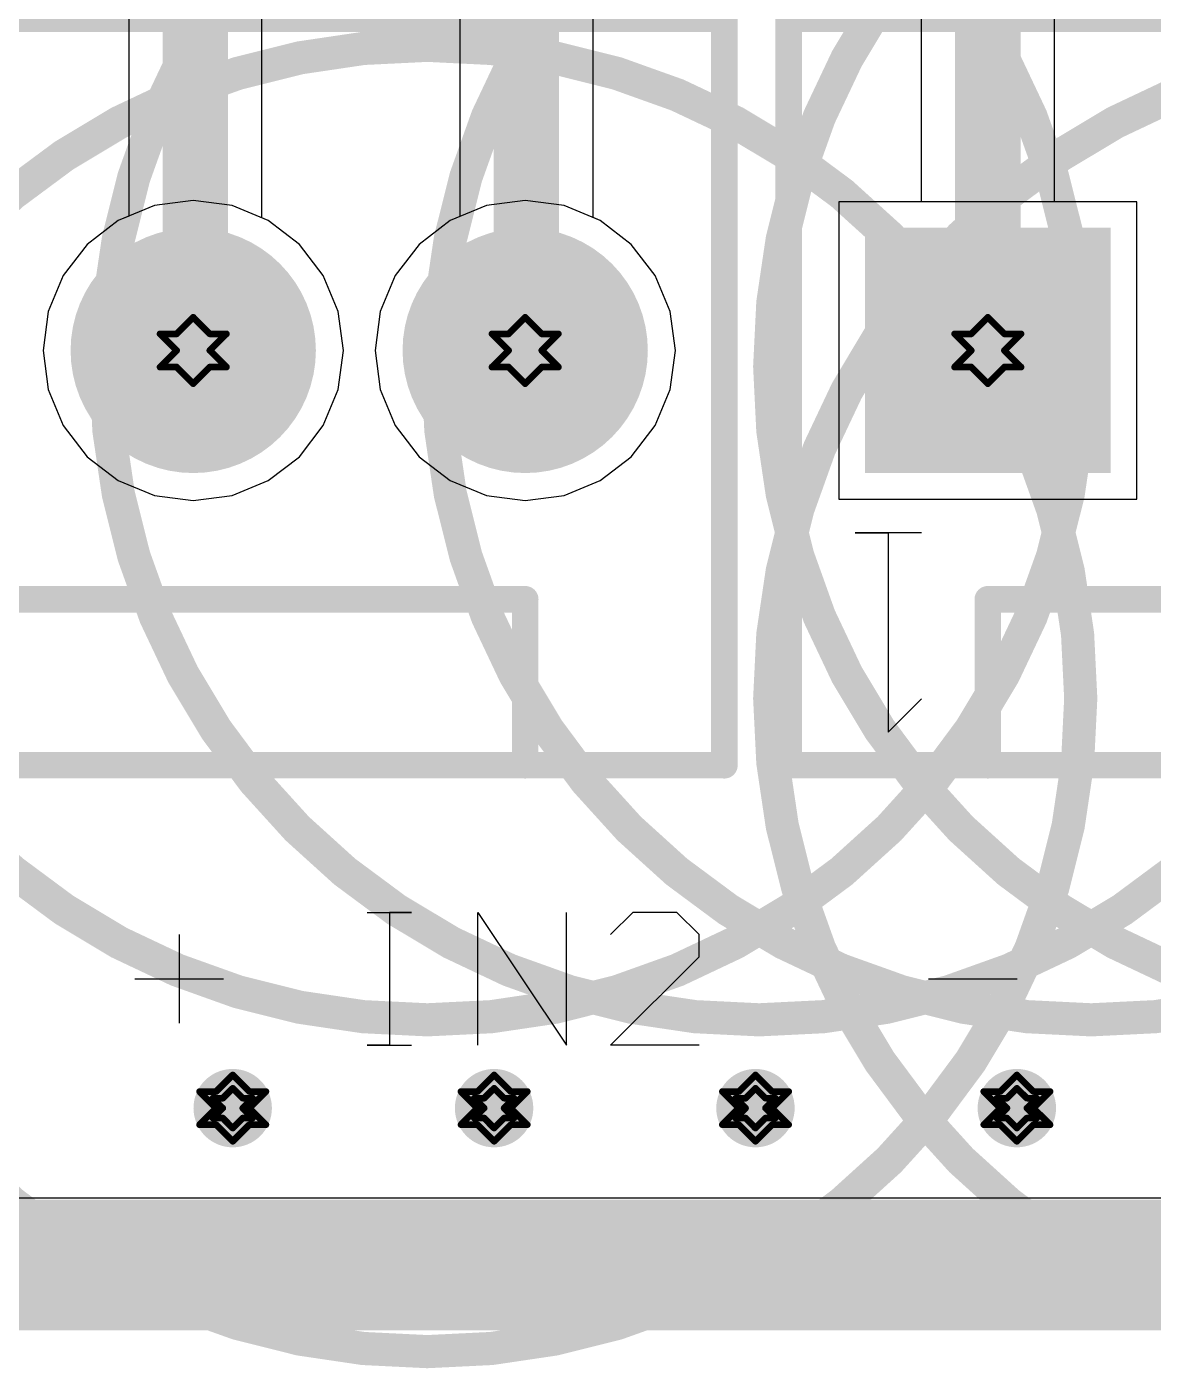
# Model space of a CAD drawing. Header units: millimetres. Extents: x 5 to 399, y 5 to 287.
# Drawn here: x 223.14 to 231.76, y 110.57 to 120.84 of the extents above; entities that cross this region are included whole.
import ezdxf

# ---------------------------------------------------------------- set-up
doc = ezdxf.new("R2010")
doc.units = ezdxf.units.MM
for name, color, linetype in [('BottomLayer', 5, 'Continuous'), ('BottomSolder', 6, 'Continuous'), ('DrillDrawing', 1, 'Continuous'), ('DrillGuide', 244, 'Continuous'), ('KeepOutLayer', 6, 'Continuous'), ('Mechanical2', 216, 'Continuous'), ('Mechanical7', 56, 'Continuous'), ('MidLayer1', 16, 'Continuous'), ('MidLayer2', 76, 'Continuous'), ('MultiLayer', 9, 'Continuous'), ('PadHoleLayer', 156, 'Continuous'), ('TopLayer', 1, 'Continuous'), ('TopOverlay', 2, 'Continuous'), ('TopSolder', 216, 'Continuous'), ('ViaHoleLayer', 16, 'Continuous')]:
    doc.layers.add(name, color=color, linetype=linetype)

# ---------------------------------------------------------------- blocks, each defined once
blk = doc.blocks.new('CON_THT_3P_MTA_100_169')
at = {"layer": 'BottomLayer', "const_width": 0.889}
for points in [[(-5.524, 0, 1), (-4.636, 0, 1)], [(-2.985, 0, 1), (-2.095, 0, 1)]]:
    blk.add_lwpolyline(points, format="xyb", close=True, dxfattribs=at)
at = {"layer": 'BottomLayer'}
blk.add_solid([(-0.889, -0.889), (0.889, -0.889), (-0.889, 0.889), (0.889, 0.889)], dxfattribs=at)
at = {"layer": 'BottomSolder', "const_width": 0.939}
for points in [[(-5.549, 0, 1), (-4.611, 0, 1)], [(-3.009, 0, 1), (-2.071, 0, 1)]]:
    blk.add_lwpolyline(points, format="xyb", close=True, dxfattribs=at)
at = {"layer": 'BottomSolder'}
blk.add_solid([(-0.939, -0.939), (0.939, -0.939), (-0.939, 0.939), (0.939, 0.939)], dxfattribs=at)
at = {"layer": 'MidLayer1', "const_width": 0.889}
for points in [[(-5.524, 0, 1), (-4.636, 0, 1)], [(-2.985, 0, 1), (-2.095, 0, 1)]]:
    blk.add_lwpolyline(points, format="xyb", close=True, dxfattribs=at)
at = {"layer": 'MidLayer1'}
blk.add_solid([(-0.889, -0.889), (0.889, -0.889), (-0.889, 0.889), (0.889, 0.889)], dxfattribs=at)
at = {"layer": 'MidLayer2', "const_width": 0.889}
for points in [[(-5.524, 0, 1), (-4.636, 0, 1)], [(-2.985, 0, 1), (-2.095, 0, 1)]]:
    blk.add_lwpolyline(points, format="xyb", close=True, dxfattribs=at)
at = {"layer": 'MidLayer2'}
blk.add_solid([(-0.889, -0.889), (0.889, -0.889), (-0.889, 0.889), (0.889, 0.889)], dxfattribs=at)
at = {"layer": 'MultiLayer', "const_width": 0.889}
for points in [[(-5.524, 0, 1), (-4.636, 0, 1)], [(-2.985, 0, 1), (-2.095, 0, 1)]]:
    blk.add_lwpolyline(points, format="xyb", close=True, dxfattribs=at)
at = {"layer": 'MultiLayer'}
blk.add_solid([(-0.889, -0.889), (0.889, -0.889), (-0.889, 0.889), (0.889, 0.889)], dxfattribs=at)
at = {"layer": 'PadHoleLayer', "const_width": 0.5}
for points in [[(-5.33, 0, 1), (-4.83, 0, 1)], [(-2.79, 0, 1), (-2.29, 0, 1)], [(-0.25, 0, 1), (0.25, 0, 1)]]:
    blk.add_lwpolyline(points, format="xyb", close=True, dxfattribs=at)
at = {"layer": 'TopLayer', "const_width": 0.889}
for points in [[(-5.524, 0, 1), (-4.636, 0, 1)], [(-2.985, 0, 1), (-2.095, 0, 1)]]:
    blk.add_lwpolyline(points, format="xyb", close=True, dxfattribs=at)
at = {"layer": 'TopLayer'}
blk.add_solid([(-0.889, -0.889), (0.889, -0.889), (-0.889, 0.889), (0.889, 0.889)], dxfattribs=at)
at = {"layer": 'TopOverlay'}
for p, q in [((0.762, 2.921), (0.508, 2.667)), ((0.762, 1.397), (0.762, 2.921)), ((0.508, 1.397), (1.016, 1.397)), ((1.016, 1.397), (0.762, 1.397))]:
    blk.add_line(p, q, dxfattribs=at)
at = {"layer": 'TopOverlay', "const_width": 0.203}
for points in [[(-6.604, 3.175), (-6.604, -2.54)], [(1.524, 3.175), (-6.604, 3.175)], [(-5.08, 3.175), (-5.08, 1.905)], [(0, 3.175), (0, 1.905)], [(1.524, 3.175), (1.524, -2.54)], [(0, 1.905), (-5.08, 1.905)], [(1.524, -2.54), (-6.604, -2.54)]]:
    blk.add_lwpolyline(points, dxfattribs=at)
at = {"layer": 'TopOverlay', "const_width": 0.102}
for points in [[(-6.655, 3.175, 1), (-6.553, 3.175, 1)], [(-6.655, 3.175, 1), (-6.553, 3.175, 1)], [(-5.131, 3.175, 1), (-5.029, 3.175, 1)], [(-0.051, 3.175, 1), (0.051, 3.175, 1)], [(1.473, 3.175, 1), (1.575, 3.175, 1)], [(1.473, 3.175, 1), (1.575, 3.175, 1)], [(-5.131, 1.905, 1), (-5.029, 1.905, 1)], [(-5.131, 1.905, 1), (-5.029, 1.905, 1)], [(-0.051, 1.905, 1), (0.051, 1.905, 1)], [(-0.051, 1.905, 1), (0.051, 1.905, 1)], [(-6.655, -2.54, 1), (-6.553, -2.54, 1)], [(-6.655, -2.54, 1), (-6.553, -2.54, 1)], [(1.473, -2.54, 1), (1.575, -2.54, 1)], [(1.473, -2.54, 1), (1.575, -2.54, 1)]]:
    blk.add_lwpolyline(points, format="xyb", close=True, dxfattribs=at)
at = {"layer": 'TopSolder', "const_width": 0.939}
for points in [[(-5.549, 0, 1), (-4.611, 0, 1)], [(-3.009, 0, 1), (-2.071, 0, 1)]]:
    blk.add_lwpolyline(points, format="xyb", close=True, dxfattribs=at)
at = {"layer": 'TopSolder'}
blk.add_solid([(-0.939, -0.939), (0.939, -0.939), (-0.939, 0.939), (0.939, 0.939)], dxfattribs=at)
blk = doc.blocks.new('CON_THT_3P_MTA_100_170')
at = {"layer": 'BottomLayer', "const_width": 0.889}
for points in [[(-5.524, 0, 1), (-4.636, 0, 1)], [(-2.985, 0, 1), (-2.095, 0, 1)]]:
    blk.add_lwpolyline(points, format="xyb", close=True, dxfattribs=at)
at = {"layer": 'BottomLayer'}
blk.add_solid([(-0.889, -0.889), (0.889, -0.889), (-0.889, 0.889), (0.889, 0.889)], dxfattribs=at)
at = {"layer": 'BottomSolder', "const_width": 0.939}
for points in [[(-5.549, 0, 1), (-4.611, 0, 1)], [(-3.009, 0, 1), (-2.071, 0, 1)]]:
    blk.add_lwpolyline(points, format="xyb", close=True, dxfattribs=at)
at = {"layer": 'BottomSolder'}
blk.add_solid([(-0.939, -0.939), (0.939, -0.939), (-0.939, 0.939), (0.939, 0.939)], dxfattribs=at)
at = {"layer": 'MidLayer1', "const_width": 0.889}
for points in [[(-5.524, 0, 1), (-4.636, 0, 1)], [(-2.985, 0, 1), (-2.095, 0, 1)]]:
    blk.add_lwpolyline(points, format="xyb", close=True, dxfattribs=at)
at = {"layer": 'MidLayer1'}
blk.add_solid([(-0.889, -0.889), (0.889, -0.889), (-0.889, 0.889), (0.889, 0.889)], dxfattribs=at)
at = {"layer": 'MidLayer2', "const_width": 0.889}
for points in [[(-5.524, 0, 1), (-4.636, 0, 1)], [(-2.985, 0, 1), (-2.095, 0, 1)]]:
    blk.add_lwpolyline(points, format="xyb", close=True, dxfattribs=at)
at = {"layer": 'MidLayer2'}
blk.add_solid([(-0.889, -0.889), (0.889, -0.889), (-0.889, 0.889), (0.889, 0.889)], dxfattribs=at)
at = {"layer": 'MultiLayer', "const_width": 0.889}
for points in [[(-5.524, 0, 1), (-4.636, 0, 1)], [(-2.985, 0, 1), (-2.095, 0, 1)]]:
    blk.add_lwpolyline(points, format="xyb", close=True, dxfattribs=at)
at = {"layer": 'MultiLayer'}
blk.add_solid([(-0.889, -0.889), (0.889, -0.889), (-0.889, 0.889), (0.889, 0.889)], dxfattribs=at)
at = {"layer": 'PadHoleLayer', "const_width": 0.5}
for points in [[(-5.33, 0, 1), (-4.83, 0, 1)], [(-2.79, 0, 1), (-2.29, 0, 1)], [(-0.25, 0, 1), (0.25, 0, 1)]]:
    blk.add_lwpolyline(points, format="xyb", close=True, dxfattribs=at)
at = {"layer": 'TopLayer', "const_width": 0.889}
for points in [[(-5.524, 0, 1), (-4.636, 0, 1)], [(-2.985, 0, 1), (-2.095, 0, 1)]]:
    blk.add_lwpolyline(points, format="xyb", close=True, dxfattribs=at)
at = {"layer": 'TopLayer'}
blk.add_solid([(-0.889, -0.889), (0.889, -0.889), (-0.889, 0.889), (0.889, 0.889)], dxfattribs=at)
at = {"layer": 'TopOverlay'}
for p, q in [((0.762, 2.921), (0.508, 2.667)), ((0.762, 1.397), (0.762, 2.921)), ((0.508, 1.397), (1.016, 1.397)), ((1.016, 1.397), (0.762, 1.397))]:
    blk.add_line(p, q, dxfattribs=at)
at = {"layer": 'TopOverlay', "const_width": 0.203}
for points in [[(-6.604, 3.175), (-6.604, -2.54)], [(1.524, 3.175), (-6.604, 3.175)], [(-5.08, 3.175), (-5.08, 1.905)], [(0, 3.175), (0, 1.905)], [(1.524, 3.175), (1.524, -2.54)], [(0, 1.905), (-5.08, 1.905)], [(1.524, -2.54), (-6.604, -2.54)]]:
    blk.add_lwpolyline(points, dxfattribs=at)
at = {"layer": 'TopOverlay', "const_width": 0.102}
for points in [[(-6.655, 3.175, 1), (-6.553, 3.175, 1)], [(-6.655, 3.175, 1), (-6.553, 3.175, 1)], [(-5.131, 3.175, 1), (-5.029, 3.175, 1)], [(-0.051, 3.175, 1), (0.051, 3.175, 1)], [(1.473, 3.175, 1), (1.575, 3.175, 1)], [(1.473, 3.175, 1), (1.575, 3.175, 1)], [(-5.131, 1.905, 1), (-5.029, 1.905, 1)], [(-5.131, 1.905, 1), (-5.029, 1.905, 1)], [(-0.051, 1.905, 1), (0.051, 1.905, 1)], [(-0.051, 1.905, 1), (0.051, 1.905, 1)], [(-6.655, -2.54, 1), (-6.553, -2.54, 1)], [(-6.655, -2.54, 1), (-6.553, -2.54, 1)], [(1.473, -2.54, 1), (1.575, -2.54, 1)], [(1.473, -2.54, 1), (1.575, -2.54, 1)]]:
    blk.add_lwpolyline(points, format="xyb", close=True, dxfattribs=at)
at = {"layer": 'TopSolder', "const_width": 0.939}
for points in [[(-5.549, 0, 1), (-4.611, 0, 1)], [(-3.009, 0, 1), (-2.071, 0, 1)]]:
    blk.add_lwpolyline(points, format="xyb", close=True, dxfattribs=at)
at = {"layer": 'TopSolder'}
blk.add_solid([(-0.939, -0.939), (0.939, -0.939), (-0.939, 0.939), (0.939, 0.939)], dxfattribs=at)

msp = doc.modelspace()

# ---------------------------------------------------------------- linework, layer by layer
at = {"layer": 'BottomLayer'}
for p, q in [((224.113, 119.471), (223.836, 119.357)), ((224.41, 119.511), (224.113, 119.471)), ((224.707, 119.471), (224.41, 119.511)), ((224.984, 119.357), (224.707, 119.471)), ((226.653, 119.471), (226.376, 119.357)), ((226.95, 119.511), (226.653, 119.471)), ((227.247, 119.471), (226.95, 119.511)), ((227.524, 119.357), (227.247, 119.471)), ((231.629, 119.501), (229.351, 119.501)), ((229.351, 119.501), (229.351, 117.223)), ((231.629, 117.223), (231.629, 119.501)), ((223.836, 119.357), (223.598, 119.174)), ((225.222, 119.174), (224.984, 119.357)), ((226.376, 119.357), (226.138, 119.174)), ((227.762, 119.174), (227.524, 119.357)), ((223.598, 119.174), (223.415, 118.936)), ((225.405, 118.936), (225.222, 119.174)), ((226.138, 119.174), (225.955, 118.936)), ((227.945, 118.936), (227.762, 119.174)), ((223.415, 118.936), (223.3, 118.659)), ((225.52, 118.659), (225.405, 118.936)), ((225.955, 118.936), (225.84, 118.659)), ((228.06, 118.659), (227.945, 118.936)), ((223.3, 118.659), (223.261, 118.362)), ((225.559, 118.362), (225.52, 118.659)), ((225.84, 118.659), (225.801, 118.362)), ((228.099, 118.362), (228.06, 118.659)), ((223.261, 118.362), (223.3, 118.064)), ((225.52, 118.064), (225.559, 118.362)), ((225.801, 118.362), (225.84, 118.064)), ((228.06, 118.064), (228.099, 118.362)), ((223.3, 118.064), (223.415, 117.787)), ((225.405, 117.787), (225.52, 118.064)), ((225.84, 118.064), (225.955, 117.787)), ((227.945, 117.787), (228.06, 118.064)), ((223.415, 117.787), (223.598, 117.549)), ((225.222, 117.549), (225.405, 117.787)), ((225.955, 117.787), (226.138, 117.549)), ((227.762, 117.549), (227.945, 117.787)), ((223.598, 117.549), (223.836, 117.367)), ((224.984, 117.367), (225.222, 117.549)), ((226.138, 117.549), (226.376, 117.367)), ((227.524, 117.367), (227.762, 117.549)), ((223.836, 117.367), (224.113, 117.252)), ((224.707, 117.252), (224.984, 117.367)), ((226.376, 117.367), (226.653, 117.252)), ((227.247, 117.252), (227.524, 117.367)), ((224.113, 117.252), (224.41, 117.213)), ((224.41, 117.213), (224.707, 117.252)), ((226.653, 117.252), (226.95, 117.213)), ((226.95, 117.213), (227.247, 117.252)), ((229.351, 117.223), (231.629, 117.223)), ((247.189, 111.872), (198.029, 111.872))]:
    msp.add_line(p, q, dxfattribs=at)
at = {"layer": 'BottomLayer', "const_width": 0.3}
for points in [[(224.562, 112.562, 1), (224.862, 112.562, 1)], [(226.562, 112.562, 1), (226.862, 112.562, 1)], [(228.562, 112.562, 1), (228.862, 112.562, 1)], [(230.562, 112.562, 1), (230.862, 112.562, 1)]]:
    msp.add_lwpolyline(points, format="xyb", close=True, dxfattribs=at)
at = {"layer": 'DrillDrawing', "const_width": 0.0508}
for points in [[(224.283, 118.489), (224.41, 118.616)], [(224.41, 118.616), (224.537, 118.489)], [(226.823, 118.489), (226.95, 118.616)], [(226.95, 118.616), (227.077, 118.489)], [(230.363, 118.489), (230.49, 118.616)], [(230.49, 118.616), (230.617, 118.489)], [(224.156, 118.489), (224.283, 118.362)], [(224.156, 118.489), (224.283, 118.489)], [(224.537, 118.489), (224.664, 118.489)], [(224.537, 118.362), (224.664, 118.489)], [(226.696, 118.489), (226.823, 118.362)], [(226.696, 118.489), (226.823, 118.489)], [(227.077, 118.489), (227.204, 118.489)], [(227.077, 118.362), (227.204, 118.489)], [(230.236, 118.489), (230.363, 118.362)], [(230.236, 118.489), (230.363, 118.489)], [(230.617, 118.489), (230.744, 118.489)], [(230.617, 118.362), (230.744, 118.489)], [(224.156, 118.235), (224.283, 118.362)], [(224.537, 118.362), (224.664, 118.235)], [(226.696, 118.235), (226.823, 118.362)], [(227.077, 118.362), (227.204, 118.235)], [(230.236, 118.235), (230.363, 118.362)], [(230.617, 118.362), (230.744, 118.235)], [(224.156, 118.235), (224.283, 118.235)], [(224.283, 118.235), (224.41, 118.108)], [(224.41, 118.108), (224.537, 118.235)], [(224.537, 118.235), (224.664, 118.235)], [(226.696, 118.235), (226.823, 118.235)], [(226.823, 118.235), (226.95, 118.108)], [(226.95, 118.108), (227.077, 118.235)], [(227.077, 118.235), (227.204, 118.235)], [(230.236, 118.235), (230.363, 118.235)], [(230.363, 118.235), (230.49, 118.108)], [(230.49, 118.108), (230.617, 118.235)], [(230.617, 118.235), (230.744, 118.235)], [(224.585, 112.689), (224.712, 112.816)], [(224.712, 112.816), (224.839, 112.689)], [(226.585, 112.689), (226.712, 112.816)], [(226.712, 112.816), (226.839, 112.689)], [(228.585, 112.689), (228.712, 112.816)], [(228.712, 112.816), (228.839, 112.689)], [(230.585, 112.689), (230.712, 112.816)], [(230.712, 112.816), (230.839, 112.689)], [(224.458, 112.689), (224.585, 112.562)], [(224.458, 112.689), (224.585, 112.689)], [(224.56, 112.638), (224.636, 112.562)], [(224.56, 112.638), (224.636, 112.638)], [(224.636, 112.638), (224.712, 112.714)], [(224.712, 112.714), (224.789, 112.638)], [(224.789, 112.638), (224.865, 112.638)], [(224.789, 112.562), (224.865, 112.638)], [(224.839, 112.689), (224.966, 112.689)], [(224.839, 112.562), (224.966, 112.689)], [(226.458, 112.689), (226.585, 112.562)], [(226.458, 112.689), (226.585, 112.689)], [(226.56, 112.638), (226.636, 112.562)], [(226.56, 112.638), (226.636, 112.638)], [(226.636, 112.638), (226.712, 112.714)], [(226.712, 112.714), (226.789, 112.638)], [(226.789, 112.638), (226.865, 112.638)], [(226.789, 112.562), (226.865, 112.638)], [(226.839, 112.689), (226.966, 112.689)], [(226.839, 112.562), (226.966, 112.689)], [(228.458, 112.689), (228.585, 112.562)], [(228.458, 112.689), (228.585, 112.689)], [(228.56, 112.638), (228.636, 112.562)], [(228.56, 112.638), (228.636, 112.638)], [(228.636, 112.638), (228.712, 112.714)], [(228.712, 112.714), (228.789, 112.638)], [(228.789, 112.638), (228.865, 112.638)], [(228.789, 112.562), (228.865, 112.638)], [(228.839, 112.689), (228.966, 112.689)], [(228.839, 112.562), (228.966, 112.689)], [(230.458, 112.689), (230.585, 112.562)], [(230.458, 112.689), (230.585, 112.689)], [(230.56, 112.638), (230.636, 112.562)], [(230.56, 112.638), (230.636, 112.638)], [(230.636, 112.638), (230.712, 112.714)], [(230.712, 112.714), (230.789, 112.638)], [(230.789, 112.638), (230.865, 112.638)], [(230.789, 112.562), (230.865, 112.638)], [(230.839, 112.689), (230.966, 112.689)], [(230.839, 112.562), (230.966, 112.689)], [(224.458, 112.435), (224.585, 112.562)], [(224.56, 112.486), (224.636, 112.562)], [(224.789, 112.562), (224.865, 112.486)], [(224.839, 112.562), (224.966, 112.435)], [(226.458, 112.435), (226.585, 112.562)], [(226.56, 112.486), (226.636, 112.562)], [(226.789, 112.562), (226.865, 112.486)], [(226.839, 112.562), (226.966, 112.435)], [(228.458, 112.435), (228.585, 112.562)], [(228.56, 112.486), (228.636, 112.562)], [(228.789, 112.562), (228.865, 112.486)], [(228.839, 112.562), (228.966, 112.435)], [(230.458, 112.435), (230.585, 112.562)], [(230.56, 112.486), (230.636, 112.562)], [(230.789, 112.562), (230.865, 112.486)], [(230.839, 112.562), (230.966, 112.435)], [(224.458, 112.435), (224.585, 112.435)], [(224.56, 112.486), (224.636, 112.486)], [(224.585, 112.435), (224.712, 112.308)], [(224.636, 112.486), (224.712, 112.409)], [(224.712, 112.409), (224.789, 112.486)], [(224.712, 112.308), (224.839, 112.435)], [(224.789, 112.486), (224.865, 112.486)], [(224.839, 112.435), (224.966, 112.435)], [(226.458, 112.435), (226.585, 112.435)], [(226.56, 112.486), (226.636, 112.486)], [(226.585, 112.435), (226.712, 112.308)], [(226.636, 112.486), (226.712, 112.409)], [(226.712, 112.409), (226.789, 112.486)], [(226.712, 112.308), (226.839, 112.435)], [(226.789, 112.486), (226.865, 112.486)], [(226.839, 112.435), (226.966, 112.435)], [(228.458, 112.435), (228.585, 112.435)], [(228.56, 112.486), (228.636, 112.486)], [(228.585, 112.435), (228.712, 112.308)], [(228.636, 112.486), (228.712, 112.409)], [(228.712, 112.409), (228.789, 112.486)], [(228.712, 112.308), (228.839, 112.435)], [(228.789, 112.486), (228.865, 112.486)], [(228.839, 112.435), (228.966, 112.435)], [(230.458, 112.435), (230.585, 112.435)], [(230.56, 112.486), (230.636, 112.486)], [(230.585, 112.435), (230.712, 112.308)], [(230.636, 112.486), (230.712, 112.409)], [(230.712, 112.409), (230.789, 112.486)], [(230.712, 112.308), (230.839, 112.435)], [(230.789, 112.486), (230.865, 112.486)], [(230.839, 112.435), (230.966, 112.435)]]:
    msp.add_lwpolyline(points, dxfattribs=at)
at = {"layer": 'DrillDrawing', "const_width": 0.0254}
for points in [[(224.397, 118.616, 1), (224.423, 118.616, 1)], [(224.397, 118.616, 1), (224.423, 118.616, 1)], [(226.937, 118.616, 1), (226.963, 118.616, 1)], [(226.937, 118.616, 1), (226.963, 118.616, 1)], [(230.477, 118.616, 1), (230.503, 118.616, 1)], [(230.477, 118.616, 1), (230.503, 118.616, 1)], [(224.143, 118.489, 1), (224.169, 118.489, 1)], [(224.143, 118.489, 1), (224.169, 118.489, 1)], [(224.27, 118.489, 1), (224.296, 118.489, 1)], [(224.27, 118.489, 1), (224.296, 118.489, 1)], [(224.524, 118.489, 1), (224.55, 118.489, 1)], [(224.524, 118.489, 1), (224.55, 118.489, 1)], [(224.651, 118.489, 1), (224.677, 118.489, 1)], [(224.651, 118.489, 1), (224.677, 118.489, 1)], [(226.683, 118.489, 1), (226.709, 118.489, 1)], [(226.683, 118.489, 1), (226.709, 118.489, 1)], [(226.81, 118.489, 1), (226.836, 118.489, 1)], [(226.81, 118.489, 1), (226.836, 118.489, 1)], [(227.064, 118.489, 1), (227.09, 118.489, 1)], [(227.064, 118.489, 1), (227.09, 118.489, 1)], [(227.191, 118.489, 1), (227.217, 118.489, 1)], [(227.191, 118.489, 1), (227.217, 118.489, 1)], [(230.223, 118.489, 1), (230.249, 118.489, 1)], [(230.223, 118.489, 1), (230.249, 118.489, 1)], [(230.35, 118.489, 1), (230.376, 118.489, 1)], [(230.35, 118.489, 1), (230.376, 118.489, 1)], [(230.604, 118.489, 1), (230.63, 118.489, 1)], [(230.604, 118.489, 1), (230.63, 118.489, 1)], [(230.731, 118.489, 1), (230.757, 118.489, 1)], [(230.731, 118.489, 1), (230.757, 118.489, 1)], [(224.27, 118.362, 1), (224.296, 118.362, 1)], [(224.27, 118.362, 1), (224.296, 118.362, 1)], [(224.524, 118.362, 1), (224.55, 118.362, 1)], [(224.524, 118.362, 1), (224.55, 118.362, 1)], [(226.81, 118.362, 1), (226.836, 118.362, 1)], [(226.81, 118.362, 1), (226.836, 118.362, 1)], [(227.064, 118.362, 1), (227.09, 118.362, 1)], [(227.064, 118.362, 1), (227.09, 118.362, 1)], [(230.35, 118.362, 1), (230.376, 118.362, 1)], [(230.35, 118.362, 1), (230.376, 118.362, 1)], [(230.604, 118.362, 1), (230.63, 118.362, 1)], [(230.604, 118.362, 1), (230.63, 118.362, 1)], [(224.143, 118.235, 1), (224.169, 118.235, 1)], [(224.143, 118.235, 1), (224.169, 118.235, 1)], [(224.27, 118.235, 1), (224.296, 118.235, 1)], [(224.27, 118.235, 1), (224.296, 118.235, 1)], [(224.524, 118.235, 1), (224.55, 118.235, 1)], [(224.524, 118.235, 1), (224.55, 118.235, 1)], [(224.651, 118.235, 1), (224.677, 118.235, 1)], [(224.651, 118.235, 1), (224.677, 118.235, 1)], [(226.683, 118.235, 1), (226.709, 118.235, 1)], [(226.683, 118.235, 1), (226.709, 118.235, 1)], [(226.81, 118.235, 1), (226.836, 118.235, 1)], [(226.81, 118.235, 1), (226.836, 118.235, 1)], [(227.064, 118.235, 1), (227.09, 118.235, 1)], [(227.064, 118.235, 1), (227.09, 118.235, 1)], [(227.191, 118.235, 1), (227.217, 118.235, 1)], [(227.191, 118.235, 1), (227.217, 118.235, 1)], [(230.223, 118.235, 1), (230.249, 118.235, 1)], [(230.223, 118.235, 1), (230.249, 118.235, 1)], [(230.35, 118.235, 1), (230.376, 118.235, 1)], [(230.35, 118.235, 1), (230.376, 118.235, 1)], [(230.604, 118.235, 1), (230.63, 118.235, 1)], [(230.604, 118.235, 1), (230.63, 118.235, 1)], [(230.731, 118.235, 1), (230.757, 118.235, 1)], [(230.731, 118.235, 1), (230.757, 118.235, 1)], [(224.397, 118.108, 1), (224.423, 118.108, 1)], [(224.397, 118.108, 1), (224.423, 118.108, 1)], [(226.937, 118.108, 1), (226.963, 118.108, 1)], [(226.937, 118.108, 1), (226.963, 118.108, 1)], [(230.477, 118.108, 1), (230.503, 118.108, 1)], [(230.477, 118.108, 1), (230.503, 118.108, 1)], [(224.7, 112.816, 1), (224.725, 112.816, 1)], [(224.7, 112.816, 1), (224.725, 112.816, 1)], [(226.7, 112.816, 1), (226.725, 112.816, 1)], [(226.7, 112.816, 1), (226.725, 112.816, 1)], [(228.7, 112.816, 1), (228.725, 112.816, 1)], [(228.7, 112.816, 1), (228.725, 112.816, 1)], [(230.7, 112.816, 1), (230.725, 112.816, 1)], [(230.7, 112.816, 1), (230.725, 112.816, 1)], [(224.446, 112.689, 1), (224.471, 112.689, 1)], [(224.446, 112.689, 1), (224.471, 112.689, 1)], [(224.547, 112.638, 1), (224.573, 112.638, 1)], [(224.547, 112.638, 1), (224.573, 112.638, 1)], [(224.573, 112.689, 1), (224.598, 112.689, 1)], [(224.573, 112.689, 1), (224.598, 112.689, 1)], [(224.623, 112.638, 1), (224.649, 112.638, 1)], [(224.623, 112.638, 1), (224.649, 112.638, 1)], [(224.7, 112.714, 1), (224.725, 112.714, 1)], [(224.7, 112.714, 1), (224.725, 112.714, 1)], [(224.776, 112.638, 1), (224.801, 112.638, 1)], [(224.776, 112.638, 1), (224.801, 112.638, 1)], [(224.827, 112.689, 1), (224.852, 112.689, 1)], [(224.827, 112.689, 1), (224.852, 112.689, 1)], [(224.852, 112.638, 1), (224.877, 112.638, 1)], [(224.852, 112.638, 1), (224.877, 112.638, 1)], [(224.954, 112.689, 1), (224.979, 112.689, 1)], [(224.954, 112.689, 1), (224.979, 112.689, 1)], [(226.446, 112.689, 1), (226.471, 112.689, 1)], [(226.446, 112.689, 1), (226.471, 112.689, 1)], [(226.547, 112.638, 1), (226.573, 112.638, 1)], [(226.547, 112.638, 1), (226.573, 112.638, 1)], [(226.573, 112.689, 1), (226.598, 112.689, 1)], [(226.573, 112.689, 1), (226.598, 112.689, 1)], [(226.623, 112.638, 1), (226.649, 112.638, 1)], [(226.623, 112.638, 1), (226.649, 112.638, 1)], [(226.7, 112.714, 1), (226.725, 112.714, 1)], [(226.7, 112.714, 1), (226.725, 112.714, 1)], [(226.776, 112.638, 1), (226.801, 112.638, 1)], [(226.776, 112.638, 1), (226.801, 112.638, 1)], [(226.827, 112.689, 1), (226.852, 112.689, 1)], [(226.827, 112.689, 1), (226.852, 112.689, 1)], [(226.852, 112.638, 1), (226.877, 112.638, 1)], [(226.852, 112.638, 1), (226.877, 112.638, 1)], [(226.954, 112.689, 1), (226.979, 112.689, 1)], [(226.954, 112.689, 1), (226.979, 112.689, 1)], [(228.446, 112.689, 1), (228.471, 112.689, 1)], [(228.446, 112.689, 1), (228.471, 112.689, 1)], [(228.547, 112.638, 1), (228.573, 112.638, 1)], [(228.547, 112.638, 1), (228.573, 112.638, 1)], [(228.573, 112.689, 1), (228.598, 112.689, 1)], [(228.573, 112.689, 1), (228.598, 112.689, 1)], [(228.623, 112.638, 1), (228.649, 112.638, 1)], [(228.623, 112.638, 1), (228.649, 112.638, 1)], [(228.7, 112.714, 1), (228.725, 112.714, 1)], [(228.7, 112.714, 1), (228.725, 112.714, 1)], [(228.776, 112.638, 1), (228.801, 112.638, 1)], [(228.776, 112.638, 1), (228.801, 112.638, 1)], [(228.827, 112.689, 1), (228.852, 112.689, 1)], [(228.827, 112.689, 1), (228.852, 112.689, 1)], [(228.852, 112.638, 1), (228.877, 112.638, 1)], [(228.852, 112.638, 1), (228.877, 112.638, 1)], [(228.954, 112.689, 1), (228.979, 112.689, 1)], [(228.954, 112.689, 1), (228.979, 112.689, 1)], [(230.446, 112.689, 1), (230.471, 112.689, 1)], [(230.446, 112.689, 1), (230.471, 112.689, 1)], [(230.547, 112.638, 1), (230.573, 112.638, 1)], [(230.547, 112.638, 1), (230.573, 112.638, 1)], [(230.573, 112.689, 1), (230.598, 112.689, 1)], [(230.573, 112.689, 1), (230.598, 112.689, 1)], [(230.623, 112.638, 1), (230.649, 112.638, 1)], [(230.623, 112.638, 1), (230.649, 112.638, 1)], [(230.7, 112.714, 1), (230.725, 112.714, 1)], [(230.7, 112.714, 1), (230.725, 112.714, 1)], [(230.776, 112.638, 1), (230.801, 112.638, 1)], [(230.776, 112.638, 1), (230.801, 112.638, 1)], [(230.827, 112.689, 1), (230.852, 112.689, 1)], [(230.827, 112.689, 1), (230.852, 112.689, 1)], [(230.852, 112.638, 1), (230.877, 112.638, 1)], [(230.852, 112.638, 1), (230.877, 112.638, 1)], [(230.954, 112.689, 1), (230.979, 112.689, 1)], [(230.954, 112.689, 1), (230.979, 112.689, 1)], [(224.573, 112.562, 1), (224.598, 112.562, 1)], [(224.573, 112.562, 1), (224.598, 112.562, 1)], [(224.623, 112.562, 1), (224.649, 112.562, 1)], [(224.623, 112.562, 1), (224.649, 112.562, 1)], [(224.776, 112.562, 1), (224.801, 112.562, 1)], [(224.776, 112.562, 1), (224.801, 112.562, 1)], [(224.827, 112.562, 1), (224.852, 112.562, 1)], [(224.827, 112.562, 1), (224.852, 112.562, 1)], [(226.573, 112.562, 1), (226.598, 112.562, 1)], [(226.573, 112.562, 1), (226.598, 112.562, 1)], [(226.623, 112.562, 1), (226.649, 112.562, 1)], [(226.623, 112.562, 1), (226.649, 112.562, 1)], [(226.776, 112.562, 1), (226.801, 112.562, 1)], [(226.776, 112.562, 1), (226.801, 112.562, 1)], [(226.827, 112.562, 1), (226.852, 112.562, 1)], [(226.827, 112.562, 1), (226.852, 112.562, 1)], [(228.573, 112.562, 1), (228.598, 112.562, 1)], [(228.573, 112.562, 1), (228.598, 112.562, 1)], [(228.623, 112.562, 1), (228.649, 112.562, 1)], [(228.623, 112.562, 1), (228.649, 112.562, 1)], [(228.776, 112.562, 1), (228.801, 112.562, 1)], [(228.776, 112.562, 1), (228.801, 112.562, 1)], [(228.827, 112.562, 1), (228.852, 112.562, 1)], [(228.827, 112.562, 1), (228.852, 112.562, 1)], [(230.573, 112.562, 1), (230.598, 112.562, 1)], [(230.573, 112.562, 1), (230.598, 112.562, 1)], [(230.623, 112.562, 1), (230.649, 112.562, 1)], [(230.623, 112.562, 1), (230.649, 112.562, 1)], [(230.776, 112.562, 1), (230.801, 112.562, 1)], [(230.776, 112.562, 1), (230.801, 112.562, 1)], [(230.827, 112.562, 1), (230.852, 112.562, 1)], [(230.827, 112.562, 1), (230.852, 112.562, 1)], [(224.446, 112.435, 1), (224.471, 112.435, 1)], [(224.446, 112.435, 1), (224.471, 112.435, 1)], [(224.547, 112.486, 1), (224.573, 112.486, 1)], [(224.547, 112.486, 1), (224.573, 112.486, 1)], [(224.573, 112.435, 1), (224.598, 112.435, 1)], [(224.573, 112.435, 1), (224.598, 112.435, 1)], [(224.623, 112.486, 1), (224.649, 112.486, 1)], [(224.623, 112.486, 1), (224.649, 112.486, 1)], [(224.776, 112.486, 1), (224.801, 112.486, 1)], [(224.776, 112.486, 1), (224.801, 112.486, 1)], [(224.827, 112.435, 1), (224.852, 112.435, 1)], [(224.827, 112.435, 1), (224.852, 112.435, 1)], [(224.852, 112.486, 1), (224.877, 112.486, 1)], [(224.852, 112.486, 1), (224.877, 112.486, 1)], [(224.954, 112.435, 1), (224.979, 112.435, 1)], [(224.954, 112.435, 1), (224.979, 112.435, 1)], [(226.446, 112.435, 1), (226.471, 112.435, 1)], [(226.446, 112.435, 1), (226.471, 112.435, 1)], [(226.547, 112.486, 1), (226.573, 112.486, 1)], [(226.547, 112.486, 1), (226.573, 112.486, 1)], [(226.573, 112.435, 1), (226.598, 112.435, 1)], [(226.573, 112.435, 1), (226.598, 112.435, 1)], [(226.623, 112.486, 1), (226.649, 112.486, 1)], [(226.623, 112.486, 1), (226.649, 112.486, 1)], [(226.776, 112.486, 1), (226.801, 112.486, 1)], [(226.776, 112.486, 1), (226.801, 112.486, 1)], [(226.827, 112.435, 1), (226.852, 112.435, 1)], [(226.827, 112.435, 1), (226.852, 112.435, 1)], [(226.852, 112.486, 1), (226.877, 112.486, 1)], [(226.852, 112.486, 1), (226.877, 112.486, 1)], [(226.954, 112.435, 1), (226.979, 112.435, 1)], [(226.954, 112.435, 1), (226.979, 112.435, 1)], [(228.446, 112.435, 1), (228.471, 112.435, 1)], [(228.446, 112.435, 1), (228.471, 112.435, 1)], [(228.547, 112.486, 1), (228.573, 112.486, 1)], [(228.547, 112.486, 1), (228.573, 112.486, 1)], [(228.573, 112.435, 1), (228.598, 112.435, 1)], [(228.573, 112.435, 1), (228.598, 112.435, 1)], [(228.623, 112.486, 1), (228.649, 112.486, 1)], [(228.623, 112.486, 1), (228.649, 112.486, 1)], [(228.776, 112.486, 1), (228.801, 112.486, 1)], [(228.776, 112.486, 1), (228.801, 112.486, 1)], [(228.827, 112.435, 1), (228.852, 112.435, 1)], [(228.827, 112.435, 1), (228.852, 112.435, 1)], [(228.852, 112.486, 1), (228.877, 112.486, 1)], [(228.852, 112.486, 1), (228.877, 112.486, 1)], [(228.954, 112.435, 1), (228.979, 112.435, 1)], [(228.954, 112.435, 1), (228.979, 112.435, 1)], [(230.446, 112.435, 1), (230.471, 112.435, 1)], [(230.446, 112.435, 1), (230.471, 112.435, 1)], [(230.547, 112.486, 1), (230.573, 112.486, 1)], [(230.547, 112.486, 1), (230.573, 112.486, 1)], [(230.573, 112.435, 1), (230.598, 112.435, 1)], [(230.573, 112.435, 1), (230.598, 112.435, 1)], [(230.623, 112.486, 1), (230.649, 112.486, 1)], [(230.623, 112.486, 1), (230.649, 112.486, 1)], [(230.776, 112.486, 1), (230.801, 112.486, 1)], [(230.776, 112.486, 1), (230.801, 112.486, 1)], [(230.827, 112.435, 1), (230.852, 112.435, 1)], [(230.827, 112.435, 1), (230.852, 112.435, 1)], [(230.852, 112.486, 1), (230.877, 112.486, 1)], [(230.852, 112.486, 1), (230.877, 112.486, 1)], [(230.954, 112.435, 1), (230.979, 112.435, 1)], [(230.954, 112.435, 1), (230.979, 112.435, 1)], [(224.7, 112.409, 1), (224.725, 112.409, 1)], [(224.7, 112.409, 1), (224.725, 112.409, 1)], [(224.7, 112.308, 1), (224.725, 112.308, 1)], [(224.7, 112.308, 1), (224.725, 112.308, 1)], [(226.7, 112.409, 1), (226.725, 112.409, 1)], [(226.7, 112.409, 1), (226.725, 112.409, 1)], [(226.7, 112.308, 1), (226.725, 112.308, 1)], [(226.7, 112.308, 1), (226.725, 112.308, 1)], [(228.7, 112.409, 1), (228.725, 112.409, 1)], [(228.7, 112.409, 1), (228.725, 112.409, 1)], [(228.7, 112.308, 1), (228.725, 112.308, 1)], [(228.7, 112.308, 1), (228.725, 112.308, 1)], [(230.7, 112.409, 1), (230.725, 112.409, 1)], [(230.7, 112.409, 1), (230.725, 112.409, 1)], [(230.7, 112.308, 1), (230.725, 112.308, 1)], [(230.7, 112.308, 1), (230.725, 112.308, 1)]]:
    msp.add_lwpolyline(points, format="xyb", close=True, dxfattribs=at)
at = {"layer": 'DrillGuide', "const_width": 0.125}
for points in [[(224.65, 112.562, 1), (224.775, 112.562, 1)], [(226.65, 112.562, 1), (226.775, 112.562, 1)], [(228.65, 112.562, 1), (228.775, 112.562, 1)], [(230.65, 112.562, 1), (230.775, 112.562, 1)]]:
    msp.add_lwpolyline(points, format="xyb", close=True, dxfattribs=at)
at = {"layer": 'KeepOutLayer', "const_width": 1}
msp.add_lwpolyline([(155.712, 111.362), (249.712, 111.362)], dxfattribs=at)
at = {"layer": 'Mechanical2', "const_width": 0.254}
msp.add_lwpolyline([(155.712, 111.362), (249.712, 111.362)], dxfattribs=at)
at = {"layer": 'Mechanical7'}
for points, const_width in [([(231.201, 118.238, 1), (221.201, 118.238, 1)], 0.254), ([(233.741, 118.238, 1), (223.741, 118.238, 1)], 0.254), ([(236.281, 118.238, 1), (226.281, 118.238, 1)], 0.254), ([(238.821, 118.238, 1), (228.821, 118.238, 1)], 0.254), ([(231.201, 115.698, 1), (221.201, 115.698, 1)], 0.254), ([(238.821, 115.698, 1), (228.821, 115.698, 1)], 0.254), ([(223.678, 118.238, 1), (223.805, 118.238, 1)], 0.127), ([(226.218, 118.238, 1), (226.345, 118.238, 1)], 0.127), ([(228.758, 118.238, 1), (228.885, 118.238, 1)], 0.127), ([(231.138, 118.238, 1), (231.265, 118.238, 1)], 0.127), ([(228.758, 115.698, 1), (228.885, 115.698, 1)], 0.127), ([(231.138, 115.698, 1), (231.265, 115.698, 1)], 0.127)]:
    msp.add_lwpolyline(points, format="xyb", close=True, dxfattribs=dict(at, const_width=const_width))
at = {"layer": 'MidLayer1'}
for p, q in [((224.113, 119.471), (223.836, 119.357)), ((224.41, 119.511), (224.113, 119.471)), ((224.707, 119.471), (224.41, 119.511)), ((224.984, 119.357), (224.707, 119.471)), ((226.653, 119.471), (226.376, 119.357)), ((226.95, 119.511), (226.653, 119.471)), ((227.247, 119.471), (226.95, 119.511)), ((227.524, 119.357), (227.247, 119.471)), ((231.629, 119.501), (229.351, 119.501)), ((229.351, 119.501), (229.351, 117.223)), ((231.629, 117.223), (231.629, 119.501)), ((223.836, 119.357), (223.598, 119.174)), ((225.222, 119.174), (224.984, 119.357)), ((226.376, 119.357), (226.138, 119.174)), ((227.762, 119.174), (227.524, 119.357)), ((223.598, 119.174), (223.415, 118.936)), ((225.405, 118.936), (225.222, 119.174)), ((226.138, 119.174), (225.955, 118.936)), ((227.945, 118.936), (227.762, 119.174)), ((223.415, 118.936), (223.3, 118.659)), ((225.52, 118.659), (225.405, 118.936)), ((225.955, 118.936), (225.84, 118.659)), ((228.06, 118.659), (227.945, 118.936)), ((223.3, 118.659), (223.261, 118.362)), ((225.559, 118.362), (225.52, 118.659)), ((225.84, 118.659), (225.801, 118.362)), ((228.099, 118.362), (228.06, 118.659)), ((223.261, 118.362), (223.3, 118.064)), ((225.52, 118.064), (225.559, 118.362)), ((225.801, 118.362), (225.84, 118.064)), ((228.06, 118.064), (228.099, 118.362)), ((223.3, 118.064), (223.415, 117.787)), ((225.405, 117.787), (225.52, 118.064)), ((225.84, 118.064), (225.955, 117.787)), ((227.945, 117.787), (228.06, 118.064)), ((223.415, 117.787), (223.598, 117.549)), ((225.222, 117.549), (225.405, 117.787)), ((225.955, 117.787), (226.138, 117.549)), ((227.762, 117.549), (227.945, 117.787)), ((223.598, 117.549), (223.836, 117.367)), ((224.984, 117.367), (225.222, 117.549)), ((226.138, 117.549), (226.376, 117.367)), ((227.524, 117.367), (227.762, 117.549)), ((223.836, 117.367), (224.113, 117.252)), ((224.707, 117.252), (224.984, 117.367)), ((226.376, 117.367), (226.653, 117.252)), ((227.247, 117.252), (227.524, 117.367)), ((224.113, 117.252), (224.41, 117.213)), ((224.41, 117.213), (224.707, 117.252)), ((226.653, 117.252), (226.95, 117.213)), ((226.95, 117.213), (227.247, 117.252)), ((229.351, 117.223), (231.629, 117.223)), ((249.203, 111.872), (198.029, 111.872))]:
    msp.add_line(p, q, dxfattribs=at)
at = {"layer": 'MidLayer1', "const_width": 0.3}
for points in [[(224.562, 112.562, 1), (224.862, 112.562, 1)], [(226.562, 112.562, 1), (226.862, 112.562, 1)], [(228.562, 112.562, 1), (228.862, 112.562, 1)], [(230.562, 112.562, 1), (230.862, 112.562, 1)]]:
    msp.add_lwpolyline(points, format="xyb", close=True, dxfattribs=at)
at = {"layer": 'MidLayer2'}
for p, q in [((224.113, 119.471), (223.836, 119.357)), ((224.41, 119.511), (224.113, 119.471)), ((224.707, 119.471), (224.41, 119.511)), ((224.984, 119.357), (224.707, 119.471)), ((226.653, 119.471), (226.376, 119.357)), ((226.95, 119.511), (226.653, 119.471)), ((227.247, 119.471), (226.95, 119.511)), ((227.524, 119.357), (227.247, 119.471)), ((231.629, 119.501), (229.351, 119.501)), ((229.351, 119.501), (229.351, 117.223)), ((231.629, 117.223), (231.629, 119.501)), ((223.836, 119.357), (223.598, 119.174)), ((225.222, 119.174), (224.984, 119.357)), ((226.376, 119.357), (226.138, 119.174)), ((227.762, 119.174), (227.524, 119.357)), ((223.598, 119.174), (223.415, 118.936)), ((225.405, 118.936), (225.222, 119.174)), ((226.138, 119.174), (225.955, 118.936)), ((227.945, 118.936), (227.762, 119.174)), ((223.415, 118.936), (223.3, 118.659)), ((225.52, 118.659), (225.405, 118.936)), ((225.955, 118.936), (225.84, 118.659)), ((228.06, 118.659), (227.945, 118.936)), ((223.3, 118.659), (223.261, 118.362)), ((225.559, 118.362), (225.52, 118.659)), ((225.84, 118.659), (225.801, 118.362)), ((228.099, 118.362), (228.06, 118.659)), ((223.261, 118.362), (223.3, 118.064)), ((225.52, 118.064), (225.559, 118.362)), ((225.801, 118.362), (225.84, 118.064)), ((228.06, 118.064), (228.099, 118.362)), ((223.3, 118.064), (223.415, 117.787)), ((225.405, 117.787), (225.52, 118.064)), ((225.84, 118.064), (225.955, 117.787)), ((227.945, 117.787), (228.06, 118.064)), ((223.415, 117.787), (223.598, 117.549)), ((225.222, 117.549), (225.405, 117.787)), ((225.955, 117.787), (226.138, 117.549)), ((227.762, 117.549), (227.945, 117.787)), ((223.598, 117.549), (223.836, 117.367)), ((224.984, 117.367), (225.222, 117.549)), ((226.138, 117.549), (226.376, 117.367)), ((227.524, 117.367), (227.762, 117.549)), ((223.836, 117.367), (224.113, 117.252)), ((224.707, 117.252), (224.984, 117.367)), ((226.376, 117.367), (226.653, 117.252)), ((227.247, 117.252), (227.524, 117.367)), ((224.113, 117.252), (224.41, 117.213)), ((224.41, 117.213), (224.707, 117.252)), ((226.653, 117.252), (226.95, 117.213)), ((226.95, 117.213), (227.247, 117.252)), ((229.351, 117.223), (231.629, 117.223)), ((249.203, 111.872), (198.029, 111.872))]:
    msp.add_line(p, q, dxfattribs=at)
at = {"layer": 'MidLayer2', "const_width": 0.3}
for points in [[(224.562, 112.562, 1), (224.862, 112.562, 1)], [(226.562, 112.562, 1), (226.862, 112.562, 1)], [(228.562, 112.562, 1), (228.862, 112.562, 1)], [(230.562, 112.562, 1), (230.862, 112.562, 1)]]:
    msp.add_lwpolyline(points, format="xyb", close=True, dxfattribs=at)
at = {"layer": 'MultiLayer', "const_width": 0.3}
for points in [[(224.562, 112.562, 1), (224.862, 112.562, 1)], [(226.562, 112.562, 1), (226.862, 112.562, 1)], [(228.562, 112.562, 1), (228.862, 112.562, 1)], [(230.562, 112.562, 1), (230.862, 112.562, 1)]]:
    msp.add_lwpolyline(points, format="xyb", close=True, dxfattribs=at)
at = {"layer": 'TopLayer'}
for p, q in [((229.98, 122.208), (229.98, 119.501)), ((223.916, 122.047), (223.916, 119.39)), ((226.45, 122.081), (226.45, 119.387)), ((224.936, 119.377), (224.936, 121.468)), ((227.469, 119.38), (227.469, 121.47)), ((231, 119.501), (231, 121.47)), ((229.98, 119.501), (229.351, 119.501)), ((229.351, 119.501), (229.351, 117.223)), ((231.629, 119.501), (231, 119.501)), ((231.629, 117.223), (231.629, 119.501)), ((223.836, 119.357), (223.598, 119.174)), ((223.916, 119.39), (223.836, 119.357)), ((224.984, 119.357), (224.936, 119.377)), ((225.222, 119.174), (224.984, 119.357)), ((226.376, 119.357), (226.138, 119.174)), ((226.45, 119.387), (226.376, 119.357)), ((227.524, 119.357), (227.469, 119.38)), ((227.762, 119.174), (227.524, 119.357)), ((223.598, 119.174), (223.415, 118.936)), ((225.405, 118.936), (225.222, 119.174)), ((226.138, 119.174), (225.955, 118.936)), ((227.945, 118.936), (227.762, 119.174)), ((223.415, 118.936), (223.3, 118.659)), ((225.52, 118.659), (225.405, 118.936)), ((225.955, 118.936), (225.84, 118.659)), ((228.06, 118.659), (227.945, 118.936)), ((223.3, 118.659), (223.261, 118.362)), ((225.559, 118.362), (225.52, 118.659)), ((225.84, 118.659), (225.801, 118.362)), ((228.099, 118.362), (228.06, 118.659)), ((223.261, 118.362), (223.3, 118.064)), ((225.52, 118.064), (225.559, 118.362)), ((225.801, 118.362), (225.84, 118.064)), ((228.06, 118.064), (228.099, 118.362)), ((223.3, 118.064), (223.415, 117.787)), ((225.405, 117.787), (225.52, 118.064)), ((225.84, 118.064), (225.955, 117.787)), ((227.945, 117.787), (228.06, 118.064)), ((223.415, 117.787), (223.598, 117.549)), ((225.222, 117.549), (225.405, 117.787)), ((225.955, 117.787), (226.138, 117.549)), ((227.762, 117.549), (227.945, 117.787)), ((223.598, 117.549), (223.836, 117.367)), ((224.984, 117.367), (225.222, 117.549)), ((226.138, 117.549), (226.376, 117.367)), ((227.524, 117.367), (227.762, 117.549)), ((223.836, 117.367), (224.113, 117.252)), ((224.707, 117.252), (224.984, 117.367)), ((226.376, 117.367), (226.653, 117.252)), ((227.247, 117.252), (227.524, 117.367)), ((224.113, 117.252), (224.41, 117.213)), ((224.41, 117.213), (224.707, 117.252)), ((226.653, 117.252), (226.95, 117.213)), ((226.95, 117.213), (227.247, 117.252)), ((229.351, 117.223), (231.629, 117.223)), ((247.189, 111.872), (198.029, 111.872))]:
    msp.add_line(p, q, dxfattribs=at)
at = {"layer": 'TopLayer', "const_width": 0.5}
for points in [[(224.426, 118.362), (224.426, 122.081)], [(226.959, 118.362), (226.959, 122.081)], [(230.49, 118.362), (230.49, 122.081)]]:
    msp.add_lwpolyline(points, dxfattribs=at)
at = {"layer": 'TopLayer'}
for points, const_width in [([(224.301, 118.362, 1), (224.551, 118.362, 1)], 0.25), ([(226.834, 118.362, 1), (227.084, 118.362, 1)], 0.25), ([(230.365, 118.362, 1), (230.615, 118.362, 1)], 0.25), ([(224.562, 112.562, 1), (224.862, 112.562, 1)], 0.3), ([(226.562, 112.562, 1), (226.862, 112.562, 1)], 0.3), ([(228.562, 112.562, 1), (228.862, 112.562, 1)], 0.3), ([(230.562, 112.562, 1), (230.862, 112.562, 1)], 0.3)]:
    msp.add_lwpolyline(points, format="xyb", close=True, dxfattribs=dict(at, const_width=const_width))
at = {"layer": 'TopOverlay'}
for p, q in [((225.741, 114.06), (226.08, 114.06)), ((226.08, 114.06), (225.911, 114.06)), ((225.911, 114.06), (225.911, 113.044)), ((226.588, 113.044), (226.588, 114.06)), ((226.588, 114.06), (227.265, 113.044)), ((227.265, 113.044), (227.265, 114.06)), ((227.773, 114.06), (227.603, 113.891)), ((228.111, 114.06), (227.773, 114.06)), ((228.281, 113.891), (228.111, 114.06)), ((224.302, 113.891), (224.302, 113.213)), ((228.281, 113.721), (228.281, 113.891)), ((227.603, 113.044), (228.281, 113.721)), ((223.963, 113.552), (224.641, 113.552)), ((230.037, 113.552), (230.715, 113.552)), ((225.911, 113.044), (225.741, 113.044)), ((225.741, 113.044), (226.08, 113.044)), ((228.281, 113.044), (227.603, 113.044))]:
    msp.add_line(p, q, dxfattribs=at)
at = {"layer": 'ViaHoleLayer', "const_width": 0.125}
for points in [[(224.65, 112.562, 1), (224.775, 112.562, 1)], [(226.65, 112.562, 1), (226.775, 112.562, 1)], [(228.65, 112.562, 1), (228.775, 112.562, 1)], [(230.65, 112.562, 1), (230.775, 112.562, 1)]]:
    msp.add_lwpolyline(points, format="xyb", close=True, dxfattribs=at)

# ---------------------------------------------------------------- block references
at = {"rotation": 180}
for name, p in [('CON_THT_3P_MTA_100_170', (221.87, 118.362)), ('CON_THT_3P_MTA_100_169', (230.49, 118.362))]:
    msp.add_blockref(name, p, dxfattribs=at)

doc.saveas('drawing.dxf')
